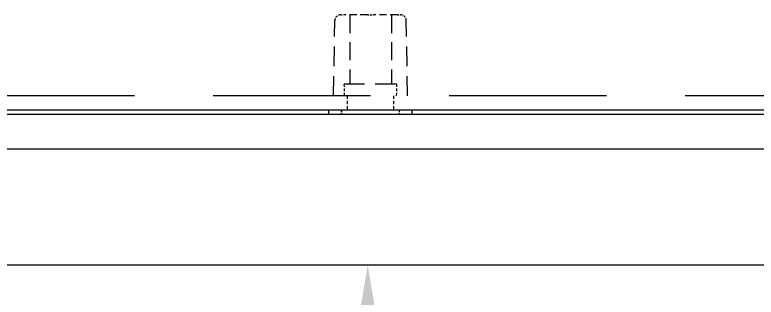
# Model space of a CAD drawing. Header units: millimetres. Extents: x 36 to 2484, y 36 to 1746.
# Drawn here: x 1227 to 1291.1, y 464.6 to 489 of the extents above; entities that cross this region are included whole.
import ezdxf

# ---------------------------------------------------------------- set-up
doc = ezdxf.new("R2010")
doc.units = ezdxf.units.MM
doc.header["$LTSCALE"] = 6
doc.linetypes.add('HIDDEN', pattern=[9.525, 6.35, -3.175])
doc.layers.add('가는실선_A4', color=7, linetype='Continuous', lineweight=5)
doc.layers.add('굵은실선_A3', color=7, linetype='Continuous', lineweight=18)
doc.layers.add('가는파선_A3', color=7, linetype='HIDDEN', lineweight=13, true_color=0x008000)
doc.styles.add('치수문자_A3(2.5)', font='')
doc.styles.get('치수문자_A3(2.5)').set_extended_font_data('GulimChe')
doc.dimstyles.new('치수_A3(2.5)', dxfattribs={"dimscale": 6, "dimtxt": 2.5, "dimasz": 2.5, "dimexe": 1.5, "dimexo": 1, "dimgap": 0.5, "dimtad": 1, "dimtoh": 1, "dimdec": 1, "dimrnd": 1e-08, "dimdsep": 46, "dimtxsty": '치수문자_A3(2.5)', "dimcen": 0.09, "dimdle": 10, "dimclrd": 8, "dimclre": 8, "dimclrt": 7, "dimadec": 1, "dimazin": 2, "dimtfac": 0.8, "dimtmove": 0, "dimatfit": 3, "dimfxl": 1, "dimtolj": 1, "dimtzin": 0, "dimlwd": -1, "dimlwe": -1, "dimarcsym": 0})

# ---------------------------------------------------------------- blocks, each defined once
blk = doc.blocks.new('*D20')
at = {"layer": 'Defpoints', "color": 0, "transparency": 16777216}
for p in [(1174.168, 467.429), (1043.168, 417.429), (1257.531, 417.429)]:
    blk.add_point(p, dxfattribs=at)
at = {"layer": '가는실선_A4', "color": 8, "transparency": 16777216}
for p, q in [((1257.531, 452.429), (1257.531, 432.429)), ((1049.168, 417.429), (1266.531, 417.429))]:
    blk.add_line(p, q, dxfattribs=at)
for points in [[(1255.031, 452.429), (1260.031, 452.429), (1257.531, 467.429)], [(1255.031, 432.429), (1260.031, 432.429), (1257.531, 417.429)]]:
    blk.add_solid(points, dxfattribs=at)
at = {"layer": '가는실선_A4', "color": 7, "transparency": 16777216, "insert": (1246.862, 442.429), "char_height": 15, "attachment_point": 5, "rotation": 90, "style": '치수문자_A3(2.5)'}
blk.add_mtext('\\A1;50', dxfattribs=at)

msp = doc.modelspace()

# ---------------------------------------------------------------- linework, layer by layer
at = {"layer": '가는파선_A3', "ltscale": 0.003506}
for p, q in [((1255.195, 489.029), (1255.443, 489.029)), ((1257.522, 489.029), (1258.022, 489.029)), ((1260.109, 489.029), (1260.361, 489.029))]:
    msp.add_line(p, q, dxfattribs=at)
at = {"layer": '가는파선_A3', "ltscale": 0.01647}
for p, q in [((1257.522, 489.029), (1255.443, 489.029)), ((1260.109, 489.029), (1258.022, 489.029)), ((1260.369, 489.029), (1260.361, 489.029))]:
    msp.add_line(p, q, dxfattribs=at)
at = {"layer": '가는파선_A3', "ltscale": 0.041233}
for p, q in [((1255.98, 489.029), (1255.98, 483.029)), ((1255.982, 489.029), (1255.982, 483.029)), ((1259.58, 489.029), (1259.58, 483.029)), ((1259.582, 489.029), (1259.582, 483.029))]:
    msp.add_line(p, q, dxfattribs=at)
at = {"layer": '가는파선_A3', "ltscale": 0.044747}
for p, q in [((1254.579, 482.029), (1254.693, 488.538)), ((1254.581, 482.029), (1254.695, 488.538)), ((1260.981, 482.029), (1260.867, 488.538)), ((1260.983, 482.029), (1260.869, 488.538))]:
    msp.add_line(p, q, dxfattribs=at)
at = {"layer": '가는파선_A3', "ltscale": 0.000571661}
msp.add_line((1255.511, 483.029), (1255.509, 483.029), dxfattribs=at)
at = {"layer": '가는파선_A3', "ltscale": 0.00679}
for p, q in [((1255.526, 482.029), (1255.509, 483.029)), ((1255.528, 482.029), (1255.511, 483.029)), ((1260.033, 482.029), (1260.051, 483.029)), ((1260.035, 482.029), (1260.053, 483.029))]:
    msp.add_line(p, q, dxfattribs=at)
at = {"layer": '가는파선_A3', "ltscale": 0.049048}
msp.add_line((1260.053, 483.029), (1255.511, 483.029), dxfattribs=at)
at = {"layer": '가는파선_A3', "ltscale": 0.356955}
msp.add_line((1339.38, 482.029), (1176.18, 482.029), dxfattribs=at)
at = {"layer": '가는파선_A3', "ltscale": 0.008167}
for p, q in [((1255.78, 480.829), (1255.78, 482.029)), ((1255.782, 480.829), (1255.782, 482.029)), ((1259.78, 480.829), (1259.78, 482.029)), ((1259.782, 480.829), (1259.782, 482.029))]:
    msp.add_line(p, q, dxfattribs=at)
at = {"layer": '가는파선_A3', "ltscale": 0.002656}
for p, q in [((1255.28, 480.429), (1255.28, 480.829)), ((1255.282, 480.429), (1255.282, 480.829)), ((1260.28, 480.429), (1260.28, 480.829)), ((1260.282, 480.429), (1260.282, 480.829)), ((1261.385, 480.429), (1261.385, 480.829))]:
    msp.add_line(p, q, dxfattribs=at)
at = {"layer": '가는파선_A3', "ltscale": 0.00525}
for centre, start_param, end_param in [((1255.193, 488.529), 0, 1.553343), ((1255.195, 488.529), 0, 1.553343), ((1260.367, 488.529), 4.729842, 6.283185), ((1260.369, 488.529), 4.729842, 6.283185)]:
    msp.add_ellipse(centre, major_axis=(0, 0.5), ratio=0.999994, start_param=start_param, end_param=end_param, dxfattribs=at)
at = {"layer": '가는파선_A3'}
for centre, major_axis, start_param, end_param in [((1255.693, 488.529), (1, -0.009), 3.141549, 3.145081), ((1255.695, 488.529), (1, -0.009), 3.141549, 3.145081), ((1259.867, 488.529), (-1, -0.009), 3.138104, 3.141636), ((1259.869, 488.529), (-1, -0.009), 3.138104, 3.141636)]:
    msp.add_ellipse(centre, major_axis=major_axis, ratio=0.005007, start_param=start_param, end_param=end_param, dxfattribs=at)
at = {"layer": '굵은실선_A3'}
for p, q in [((1174.98, 480.829), (1340.58, 480.829)), ((1254.175, 480.429), (1254.175, 480.829)), ((1254.177, 480.429), (1254.177, 480.829)), ((1261.387, 480.429), (1261.387, 480.829)), ((1184.78, 480.429), (1330.78, 480.429)), ((1344.168, 477.429), (1174.168, 477.429)), ((1174.168, 467.429), (1344.168, 467.429))]:
    msp.add_line(p, q, dxfattribs=at)

# ---------------------------------------------------------------- dimensions: what is measured, and where the dimension line sits
at = {"layer": '가는실선_A4', "color": 8, "true_color": 0x808080}
dim = msp.add_linear_dim(base=(1257.531, 417.429), p1=(1174.168, 467.429), p2=(1043.168, 417.429), angle=270, dimstyle='치수_A3(2.5)', override={"dimgap": 0.5, "dimtoh": 0, "dimdec": 1, "dimse1": 1, "dimtol": 0, "dimlim": 0, "dimtp": 0, "dimtm": 0, "dimtdec": 2, "dimtofl": 0, "dimatfit": 1}, dxfattribs=at)
dim.commit()
dim.dimension.update_dxf_attribs({"geometry": '*D20', "text_midpoint": (1257.531, 442.429), "dimtype": 160})

doc.saveas('drawing.dxf')
